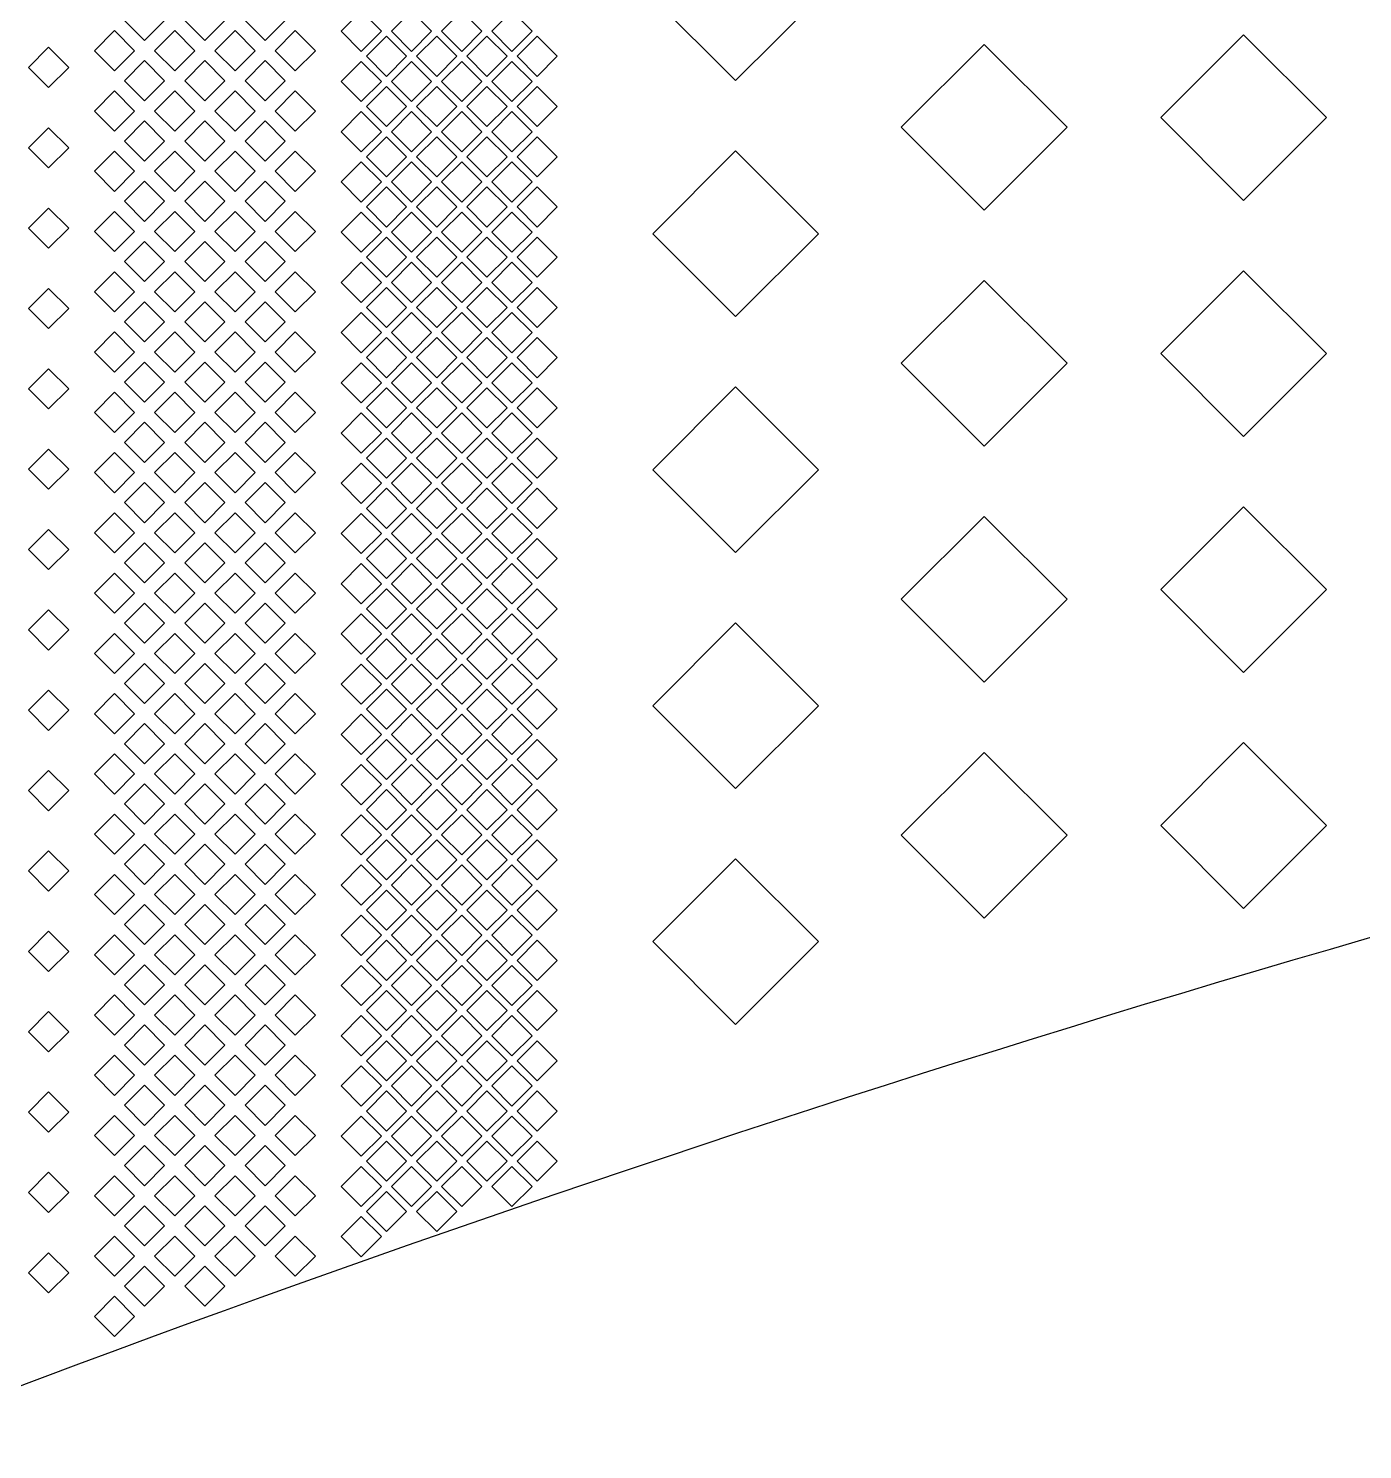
# Model space of a CAD drawing. Extents: x -351702 to -45035, y -35391 to 217623.
# Drawn here: x -253628 to -251751, y 401 to 2402 of the extents above; entities that cross this region are included whole.
import ezdxf

# ---------------------------------------------------------------- set-up
doc = ezdxf.new("R2010")
doc.units = 13
doc.layers.add('Control', color=80, linetype='Continuous')

msp = doc.modelspace()

# ---------------------------------------------------------------- linework, layer by layer
at = {"layer": 'Control'}
msp.add_lwpolyline([(-253711.412, 3770.085, 0.07253136), (-246926.586, 2188.529), (-246926.586, 2033.437, 0.06766406), (-253711.186, 463.743)], format="xyb", dxfattribs=at)
for points in [[(-252633.045, 2561.88), (-252749.688, 2445.237), (-252633.045, 2328.593), (-252516.401, 2445.237)], [(-253464.81, 2385.006), (-253436.526, 2413.29), (-253464.81, 2441.574), (-253493.094, 2413.29)], [(-253379.957, 2385.006), (-253351.673, 2413.29), (-253379.957, 2441.574), (-253408.241, 2413.29)], [(-253295.104, 2385.006), (-253266.819, 2413.29), (-253295.104, 2441.574), (-253323.388, 2413.29)], [(-253159.808, 2369.789), (-253131.524, 2398.073), (-253159.808, 2426.357), (-253188.093, 2398.073)], [(-253089.098, 2369.789), (-253060.814, 2398.073), (-253089.098, 2426.357), (-253117.383, 2398.073)], [(-253018.388, 2369.789), (-252990.104, 2398.073), (-253018.388, 2426.357), (-253046.673, 2398.073)], [(-252947.678, 2369.789), (-252919.394, 2398.073), (-252947.678, 2426.357), (-252975.963, 2398.073)], [(-253507.164, 2342.407), (-253478.88, 2370.691), (-253507.164, 2398.975), (-253535.449, 2370.691)], [(-253422.311, 2342.407), (-253394.027, 2370.691), (-253422.311, 2398.975), (-253450.595, 2370.691)], [(-253337.458, 2342.407), (-253309.173, 2370.691), (-253337.458, 2398.975), (-253365.742, 2370.691)], [(-253252.604, 2342.407), (-253224.32, 2370.691), (-253252.604, 2398.975), (-253280.889, 2370.691)], [(-253124.37, 2334.542), (-253096.086, 2362.826), (-253124.37, 2391.11), (-253152.654, 2362.826)], [(-253053.66, 2334.542), (-253025.376, 2362.826), (-253053.66, 2391.11), (-253081.944, 2362.826)], [(-252982.95, 2334.542), (-252954.666, 2362.826), (-252982.95, 2391.11), (-253011.234, 2362.826)], [(-252912.24, 2334.542), (-252883.956, 2362.826), (-252912.24, 2391.11), (-252940.524, 2362.826)], [(-251917.997, 2393.193), (-252034.64, 2276.55), (-251917.997, 2159.907), (-251801.353, 2276.55)], [(-253599.817, 2318.938), (-253571.533, 2347.222), (-253599.817, 2375.506), (-253628.101, 2347.222)], [(-252283.114, 2379.559), (-252399.758, 2262.916), (-252283.114, 2146.272), (-252166.471, 2262.916)], [(-253464.81, 2300.152), (-253436.526, 2328.437), (-253464.81, 2356.721), (-253493.094, 2328.437)], [(-253379.957, 2300.152), (-253351.673, 2328.437), (-253379.957, 2356.721), (-253408.241, 2328.437)], [(-253295.104, 2300.152), (-253266.819, 2328.437), (-253295.104, 2356.721), (-253323.388, 2328.437)], [(-253159.808, 2299.079), (-253131.524, 2327.363), (-253159.808, 2355.647), (-253188.093, 2327.363)], [(-253089.098, 2299.079), (-253060.814, 2327.363), (-253089.098, 2355.647), (-253117.383, 2327.363)], [(-253018.388, 2299.079), (-252990.104, 2327.363), (-253018.388, 2355.647), (-253046.673, 2327.363)], [(-252947.678, 2299.079), (-252919.394, 2327.363), (-252947.678, 2355.647), (-252975.963, 2327.363)], [(-253507.164, 2257.554), (-253478.88, 2285.838), (-253507.164, 2314.122), (-253535.449, 2285.838)], [(-253422.311, 2257.554), (-253394.027, 2285.838), (-253422.311, 2314.122), (-253450.595, 2285.838)], [(-253337.458, 2257.554), (-253309.173, 2285.838), (-253337.458, 2314.122), (-253365.742, 2285.838)], [(-253252.604, 2257.554), (-253224.32, 2285.838), (-253252.604, 2314.122), (-253280.889, 2285.838)], [(-253124.37, 2263.832), (-253096.086, 2292.116), (-253124.37, 2320.4), (-253152.654, 2292.116)], [(-253053.66, 2263.832), (-253025.376, 2292.116), (-253053.66, 2320.4), (-253081.944, 2292.116)], [(-252982.95, 2263.832), (-252954.666, 2292.116), (-252982.95, 2320.4), (-253011.234, 2292.116)], [(-252912.24, 2263.832), (-252883.956, 2292.116), (-252912.24, 2320.4), (-252940.524, 2292.116)], [(-253159.808, 2228.369), (-253131.524, 2256.653), (-253159.808, 2284.937), (-253188.093, 2256.653)], [(-253089.098, 2228.369), (-253060.814, 2256.653), (-253089.098, 2284.937), (-253117.383, 2256.653)], [(-253018.388, 2228.369), (-252990.104, 2256.653), (-253018.388, 2284.937), (-253046.673, 2256.653)], [(-252947.678, 2228.369), (-252919.394, 2256.653), (-252947.678, 2284.937), (-252975.963, 2256.653)], [(-253599.817, 2205.8), (-253571.533, 2234.085), (-253599.817, 2262.369), (-253628.101, 2234.085)], [(-253464.81, 2215.299), (-253436.526, 2243.583), (-253464.81, 2271.868), (-253493.094, 2243.583)], [(-253379.957, 2215.299), (-253351.673, 2243.583), (-253379.957, 2271.868), (-253408.241, 2243.583)], [(-253295.104, 2215.299), (-253266.819, 2243.583), (-253295.104, 2271.868), (-253323.388, 2243.583)], [(-253124.37, 2193.122), (-253096.086, 2221.406), (-253124.37, 2249.69), (-253152.654, 2221.406)], [(-253053.66, 2193.122), (-253025.376, 2221.406), (-253053.66, 2249.69), (-253081.944, 2221.406)], [(-252982.95, 2193.122), (-252954.666, 2221.406), (-252982.95, 2249.69), (-253011.234, 2221.406)], [(-252912.24, 2193.122), (-252883.956, 2221.406), (-252912.24, 2249.69), (-252940.524, 2221.406)], [(-253507.164, 2172.7), (-253478.88, 2200.985), (-253507.164, 2229.269), (-253535.449, 2200.985)], [(-253422.311, 2172.7), (-253394.027, 2200.985), (-253422.311, 2229.269), (-253450.595, 2200.985)], [(-253337.458, 2172.7), (-253309.173, 2200.985), (-253337.458, 2229.269), (-253365.742, 2200.985)], [(-253252.604, 2172.7), (-253224.32, 2200.985), (-253252.604, 2229.269), (-253280.889, 2200.985)], [(-252633.045, 2229.661), (-252749.688, 2113.018), (-252633.045, 1996.374), (-252516.401, 2113.018)], [(-253159.808, 2157.659), (-253131.524, 2185.943), (-253159.808, 2214.227), (-253188.093, 2185.943)], [(-253089.098, 2157.659), (-253060.814, 2185.943), (-253089.098, 2214.227), (-253117.383, 2185.943)], [(-253018.388, 2157.659), (-252990.104, 2185.943), (-253018.388, 2214.227), (-253046.673, 2185.943)], [(-252947.678, 2157.659), (-252919.394, 2185.943), (-252947.678, 2214.227), (-252975.963, 2185.943)], [(-253464.81, 2130.446), (-253436.526, 2158.73), (-253464.81, 2187.014), (-253493.094, 2158.73)], [(-253379.957, 2130.446), (-253351.673, 2158.73), (-253379.957, 2187.014), (-253408.241, 2158.73)], [(-253295.104, 2130.446), (-253266.819, 2158.73), (-253295.104, 2187.014), (-253323.388, 2158.73)], [(-253124.37, 2122.412), (-253096.086, 2150.696), (-253124.37, 2178.98), (-253152.654, 2150.696)], [(-253053.66, 2122.412), (-253025.376, 2150.696), (-253053.66, 2178.98), (-253081.944, 2150.696)], [(-252982.95, 2122.412), (-252954.666, 2150.696), (-252982.95, 2178.98), (-253011.234, 2150.696)], [(-252912.24, 2122.412), (-252883.956, 2150.696), (-252912.24, 2178.98), (-252940.524, 2150.696)], [(-253599.817, 2092.663), (-253571.533, 2120.948), (-253599.817, 2149.232), (-253628.101, 2120.948)], [(-253507.164, 2087.847), (-253478.88, 2116.131), (-253507.164, 2144.415), (-253535.449, 2116.131)], [(-253422.311, 2087.847), (-253394.027, 2116.131), (-253422.311, 2144.415), (-253450.595, 2116.131)], [(-253337.458, 2087.847), (-253309.173, 2116.131), (-253337.458, 2144.415), (-253365.742, 2116.131)], [(-253252.604, 2087.847), (-253224.32, 2116.131), (-253252.604, 2144.415), (-253280.889, 2116.131)], [(-253159.808, 2086.949), (-253131.524, 2115.233), (-253159.808, 2143.517), (-253188.093, 2115.233)], [(-253089.098, 2086.949), (-253060.814, 2115.233), (-253089.098, 2143.517), (-253117.383, 2115.233)], [(-253018.388, 2086.949), (-252990.104, 2115.233), (-253018.388, 2143.517), (-253046.673, 2115.233)], [(-252947.678, 2086.949), (-252919.394, 2115.233), (-252947.678, 2143.517), (-252975.963, 2115.233)], [(-253464.81, 2045.592), (-253436.526, 2073.877), (-253464.81, 2102.161), (-253493.094, 2073.877)], [(-253379.957, 2045.592), (-253351.673, 2073.877), (-253379.957, 2102.161), (-253408.241, 2073.877)], [(-253295.104, 2045.592), (-253266.819, 2073.877), (-253295.104, 2102.161), (-253323.388, 2073.877)], [(-253124.37, 2051.702), (-253096.086, 2079.986), (-253124.37, 2108.27), (-253152.654, 2079.986)], [(-253053.66, 2051.702), (-253025.376, 2079.986), (-253053.66, 2108.27), (-253081.944, 2079.986)], [(-252982.95, 2051.702), (-252954.666, 2079.986), (-252982.95, 2108.27), (-253011.234, 2079.986)], [(-252912.24, 2051.702), (-252883.956, 2079.986), (-252912.24, 2108.27), (-252940.524, 2079.986)], [(-253159.808, 2016.239), (-253131.524, 2044.523), (-253159.808, 2072.807), (-253188.093, 2044.523)], [(-253089.098, 2016.239), (-253060.814, 2044.523), (-253089.098, 2072.807), (-253117.383, 2044.523)], [(-253018.388, 2016.239), (-252990.104, 2044.523), (-253018.388, 2072.807), (-253046.673, 2044.523)], [(-252947.678, 2016.239), (-252919.394, 2044.523), (-252947.678, 2072.807), (-252975.963, 2044.523)], [(-251917.997, 2060.975), (-252034.64, 1944.331), (-251917.997, 1827.688), (-251801.353, 1944.331)], [(-253507.164, 2002.994), (-253478.88, 2031.278), (-253507.164, 2059.562), (-253535.449, 2031.278)], [(-253422.311, 2002.994), (-253394.027, 2031.278), (-253422.311, 2059.562), (-253450.595, 2031.278)], [(-253337.458, 2002.994), (-253309.173, 2031.278), (-253337.458, 2059.562), (-253365.742, 2031.278)], [(-253252.604, 2002.994), (-253224.32, 2031.278), (-253252.604, 2059.562), (-253280.889, 2031.278)], [(-252283.114, 2047.34), (-252399.758, 1930.697), (-252283.114, 1814.053), (-252166.471, 1930.697)], [(-253599.817, 1979.526), (-253571.533, 2007.811), (-253599.817, 2036.095), (-253628.101, 2007.811)], [(-253124.37, 1980.992), (-253096.086, 2009.276), (-253124.37, 2037.56), (-253152.654, 2009.276)], [(-253053.66, 1980.992), (-253025.376, 2009.276), (-253053.66, 2037.56), (-253081.944, 2009.276)], [(-252982.95, 1980.992), (-252954.666, 2009.276), (-252982.95, 2037.56), (-253011.234, 2009.276)], [(-252912.24, 1980.992), (-252883.956, 2009.276), (-252912.24, 2037.56), (-252940.524, 2009.276)], [(-253464.81, 1960.739), (-253436.526, 1989.023), (-253464.81, 2017.308), (-253493.094, 1989.023)], [(-253379.957, 1960.739), (-253351.673, 1989.023), (-253379.957, 2017.308), (-253408.241, 1989.023)], [(-253295.104, 1960.739), (-253266.819, 1989.023), (-253295.104, 2017.308), (-253323.388, 1989.023)], [(-253159.808, 1945.529), (-253131.524, 1973.813), (-253159.808, 2002.097), (-253188.093, 1973.813)], [(-253089.098, 1945.529), (-253060.814, 1973.813), (-253089.098, 2002.097), (-253117.383, 1973.813)], [(-253018.388, 1945.529), (-252990.104, 1973.813), (-253018.388, 2002.097), (-253046.673, 1973.813)], [(-252947.678, 1945.529), (-252919.394, 1973.813), (-252947.678, 2002.097), (-252975.963, 1973.813)], [(-253507.164, 1918.14), (-253478.88, 1946.425), (-253507.164, 1974.709), (-253535.449, 1946.425)], [(-253422.311, 1918.14), (-253394.027, 1946.425), (-253422.311, 1974.709), (-253450.595, 1946.425)], [(-253337.458, 1918.14), (-253309.173, 1946.425), (-253337.458, 1974.709), (-253365.742, 1946.425)], [(-253252.604, 1918.14), (-253224.32, 1946.425), (-253252.604, 1974.709), (-253280.889, 1946.425)], [(-253124.37, 1910.282), (-253096.086, 1938.566), (-253124.37, 1966.85), (-253152.654, 1938.566)], [(-253053.66, 1910.282), (-253025.376, 1938.566), (-253053.66, 1966.85), (-253081.944, 1938.566)], [(-252982.95, 1910.282), (-252954.666, 1938.566), (-252982.95, 1966.85), (-253011.234, 1938.566)], [(-252912.24, 1910.282), (-252883.956, 1938.566), (-252912.24, 1966.85), (-252940.524, 1938.566)], [(-253599.817, 1866.389), (-253571.533, 1894.674), (-253599.817, 1922.958), (-253628.101, 1894.674)], [(-253464.81, 1875.886), (-253436.526, 1904.17), (-253464.81, 1932.454), (-253493.094, 1904.17)], [(-253379.957, 1875.886), (-253351.673, 1904.17), (-253379.957, 1932.454), (-253408.241, 1904.17)], [(-253295.104, 1875.886), (-253266.819, 1904.17), (-253295.104, 1932.454), (-253323.388, 1904.17)], [(-253159.808, 1874.819), (-253131.524, 1903.103), (-253159.808, 1931.387), (-253188.093, 1903.103)], [(-253089.098, 1874.819), (-253060.814, 1903.103), (-253089.098, 1931.387), (-253117.383, 1903.103)], [(-253018.388, 1874.819), (-252990.104, 1903.103), (-253018.388, 1931.387), (-253046.673, 1903.103)], [(-252947.678, 1874.819), (-252919.394, 1903.103), (-252947.678, 1931.387), (-252975.963, 1903.103)], [(-253507.164, 1833.287), (-253478.88, 1861.571), (-253507.164, 1889.855), (-253535.449, 1861.571)], [(-253422.311, 1833.287), (-253394.027, 1861.571), (-253422.311, 1889.855), (-253450.595, 1861.571)], [(-253337.458, 1833.287), (-253309.173, 1861.571), (-253337.458, 1889.855), (-253365.742, 1861.571)], [(-253252.604, 1833.287), (-253224.32, 1861.571), (-253252.604, 1889.855), (-253280.889, 1861.571)], [(-253124.37, 1839.572), (-253096.086, 1867.856), (-253124.37, 1896.14), (-253152.654, 1867.856)], [(-253053.66, 1839.572), (-253025.376, 1867.856), (-253053.66, 1896.14), (-253081.944, 1867.856)], [(-252982.95, 1839.572), (-252954.666, 1867.856), (-252982.95, 1896.14), (-253011.234, 1867.856)], [(-252912.24, 1839.572), (-252883.956, 1867.856), (-252912.24, 1896.14), (-252940.524, 1867.856)], [(-252633.045, 1897.442), (-252749.688, 1780.799), (-252633.045, 1664.155), (-252516.401, 1780.799)], [(-253464.81, 1791.032), (-253436.526, 1819.317), (-253464.81, 1847.601), (-253493.094, 1819.317)], [(-253379.957, 1791.032), (-253351.673, 1819.317), (-253379.957, 1847.601), (-253408.241, 1819.317)], [(-253295.104, 1791.032), (-253266.819, 1819.317), (-253295.104, 1847.601), (-253323.388, 1819.317)], [(-253159.808, 1804.109), (-253131.524, 1832.393), (-253159.808, 1860.677), (-253188.093, 1832.393)], [(-253089.098, 1804.109), (-253060.814, 1832.393), (-253089.098, 1860.677), (-253117.383, 1832.393)], [(-253018.388, 1804.109), (-252990.104, 1832.393), (-253018.388, 1860.677), (-253046.673, 1832.393)], [(-252947.678, 1804.109), (-252919.394, 1832.393), (-252947.678, 1860.677), (-252975.963, 1832.393)], [(-253124.37, 1768.862), (-253096.086, 1797.146), (-253124.37, 1825.43), (-253152.654, 1797.146)], [(-253053.66, 1768.862), (-253025.376, 1797.146), (-253053.66, 1825.43), (-253081.944, 1797.146)], [(-252982.95, 1768.862), (-252954.666, 1797.146), (-252982.95, 1825.43), (-253011.234, 1797.146)], [(-252912.24, 1768.862), (-252883.956, 1797.146), (-252912.24, 1825.43), (-252940.524, 1797.146)], [(-253599.817, 1753.252), (-253571.533, 1781.536), (-253599.817, 1809.821), (-253628.101, 1781.536)], [(-253507.164, 1748.434), (-253478.88, 1776.718), (-253507.164, 1805.002), (-253535.449, 1776.718)], [(-253422.311, 1748.434), (-253394.027, 1776.718), (-253422.311, 1805.002), (-253450.595, 1776.718)], [(-253337.458, 1748.434), (-253309.173, 1776.718), (-253337.458, 1805.002), (-253365.742, 1776.718)], [(-253252.604, 1748.434), (-253224.32, 1776.718), (-253252.604, 1805.002), (-253280.889, 1776.718)], [(-253159.808, 1733.399), (-253131.524, 1761.683), (-253159.808, 1789.967), (-253188.093, 1761.683)], [(-253089.098, 1733.399), (-253060.814, 1761.683), (-253089.098, 1789.967), (-253117.383, 1761.683)], [(-253018.388, 1733.399), (-252990.104, 1761.683), (-253018.388, 1789.967), (-253046.673, 1761.683)], [(-252947.678, 1733.399), (-252919.394, 1761.683), (-252947.678, 1789.967), (-252975.963, 1761.683)], [(-253464.81, 1706.179), (-253436.526, 1734.463), (-253464.81, 1762.748), (-253493.094, 1734.463)], [(-253379.957, 1706.179), (-253351.673, 1734.463), (-253379.957, 1762.748), (-253408.241, 1734.463)], [(-253295.104, 1706.179), (-253266.819, 1734.463), (-253295.104, 1762.748), (-253323.388, 1734.463)], [(-253124.37, 1698.152), (-253096.086, 1726.436), (-253124.37, 1754.72), (-253152.654, 1726.436)], [(-253053.66, 1698.152), (-253025.376, 1726.436), (-253053.66, 1754.72), (-253081.944, 1726.436)], [(-252982.95, 1698.152), (-252954.666, 1726.436), (-252982.95, 1754.72), (-253011.234, 1726.436)], [(-252912.24, 1698.152), (-252883.956, 1726.436), (-252912.24, 1754.72), (-252940.524, 1726.436)], [(-251917.997, 1728.756), (-252034.64, 1612.112), (-251917.997, 1495.469), (-251801.353, 1612.112)], [(-253507.164, 1663.58), (-253478.88, 1691.865), (-253507.164, 1720.149), (-253535.449, 1691.865)], [(-253422.311, 1663.58), (-253394.027, 1691.865), (-253422.311, 1720.149), (-253450.595, 1691.865)], [(-253337.458, 1663.58), (-253309.173, 1691.865), (-253337.458, 1720.149), (-253365.742, 1691.865)], [(-253252.604, 1663.58), (-253224.32, 1691.865), (-253252.604, 1720.149), (-253280.889, 1691.865)], [(-253159.808, 1662.689), (-253131.524, 1690.973), (-253159.808, 1719.257), (-253188.093, 1690.973)], [(-253089.098, 1662.689), (-253060.814, 1690.973), (-253089.098, 1719.257), (-253117.383, 1690.973)], [(-253018.388, 1662.689), (-252990.104, 1690.973), (-253018.388, 1719.257), (-253046.673, 1690.973)], [(-252947.678, 1662.689), (-252919.394, 1690.973), (-252947.678, 1719.257), (-252975.963, 1690.973)], [(-252283.114, 1715.121), (-252399.758, 1598.478), (-252283.114, 1481.834), (-252166.471, 1598.478)], [(-253599.817, 1640.115), (-253571.533, 1668.399), (-253599.817, 1696.684), (-253628.101, 1668.399)], [(-253124.37, 1627.442), (-253096.086, 1655.726), (-253124.37, 1684.01), (-253152.654, 1655.726)], [(-253053.66, 1627.442), (-253025.376, 1655.726), (-253053.66, 1684.01), (-253081.944, 1655.726)], [(-252982.95, 1627.442), (-252954.666, 1655.726), (-252982.95, 1684.01), (-253011.234, 1655.726)], [(-252912.24, 1627.442), (-252883.956, 1655.726), (-252912.24, 1684.01), (-252940.524, 1655.726)], [(-253464.81, 1621.326), (-253436.526, 1649.61), (-253464.81, 1677.894), (-253493.094, 1649.61)], [(-253379.957, 1621.326), (-253351.673, 1649.61), (-253379.957, 1677.894), (-253408.241, 1649.61)], [(-253295.104, 1621.326), (-253266.819, 1649.61), (-253295.104, 1677.894), (-253323.388, 1649.61)], [(-253159.808, 1591.979), (-253131.524, 1620.263), (-253159.808, 1648.547), (-253188.093, 1620.263)], [(-253089.098, 1591.979), (-253060.814, 1620.263), (-253089.098, 1648.547), (-253117.383, 1620.263)], [(-253018.388, 1591.979), (-252990.104, 1620.263), (-253018.388, 1648.547), (-253046.673, 1620.263)], [(-252947.678, 1591.979), (-252919.394, 1620.263), (-252947.678, 1648.547), (-252975.963, 1620.263)], [(-253507.164, 1578.727), (-253478.88, 1607.011), (-253507.164, 1635.295), (-253535.449, 1607.011)], [(-253422.311, 1578.727), (-253394.027, 1607.011), (-253422.311, 1635.295), (-253450.595, 1607.011)], [(-253337.458, 1578.727), (-253309.173, 1607.011), (-253337.458, 1635.295), (-253365.742, 1607.011)], [(-253252.604, 1578.727), (-253224.32, 1607.011), (-253252.604, 1635.295), (-253280.889, 1607.011)], [(-253124.37, 1556.732), (-253096.086, 1585.016), (-253124.37, 1613.3), (-253152.654, 1585.016)], [(-253053.66, 1556.732), (-253025.376, 1585.016), (-253053.66, 1613.3), (-253081.944, 1585.016)], [(-252982.95, 1556.732), (-252954.666, 1585.016), (-252982.95, 1613.3), (-253011.234, 1585.016)], [(-252912.24, 1556.732), (-252883.956, 1585.016), (-252912.24, 1613.3), (-252940.524, 1585.016)], [(-253599.817, 1526.978), (-253571.533, 1555.262), (-253599.817, 1583.547), (-253628.101, 1555.262)], [(-253464.81, 1536.472), (-253436.526, 1564.757), (-253464.81, 1593.041), (-253493.094, 1564.757)], [(-253379.957, 1536.472), (-253351.673, 1564.757), (-253379.957, 1593.041), (-253408.241, 1564.757)], [(-253295.104, 1536.472), (-253266.819, 1564.757), (-253295.104, 1593.041), (-253323.388, 1564.757)], [(-253159.808, 1521.269), (-253131.524, 1549.553), (-253159.808, 1577.837), (-253188.093, 1549.553)], [(-253089.098, 1521.269), (-253060.814, 1549.553), (-253089.098, 1577.837), (-253117.383, 1549.553)], [(-253018.388, 1521.269), (-252990.104, 1549.553), (-253018.388, 1577.837), (-253046.673, 1549.553)], [(-252947.678, 1521.269), (-252919.394, 1549.553), (-252947.678, 1577.837), (-252975.963, 1549.553)], [(-252633.045, 1565.223), (-252749.688, 1448.58), (-252633.045, 1331.936), (-252516.401, 1448.58)], [(-253507.164, 1493.874), (-253478.88, 1522.158), (-253507.164, 1550.442), (-253535.449, 1522.158)], [(-253422.311, 1493.874), (-253394.027, 1522.158), (-253422.311, 1550.442), (-253450.595, 1522.158)], [(-253337.458, 1493.874), (-253309.173, 1522.158), (-253337.458, 1550.442), (-253365.742, 1522.158)], [(-253252.604, 1493.874), (-253224.32, 1522.158), (-253252.604, 1550.442), (-253280.889, 1522.158)], [(-253124.37, 1486.022), (-253096.086, 1514.306), (-253124.37, 1542.59), (-253152.654, 1514.306)], [(-253053.66, 1486.022), (-253025.376, 1514.306), (-253053.66, 1542.59), (-253081.944, 1514.306)], [(-252982.95, 1486.022), (-252954.666, 1514.306), (-252982.95, 1542.59), (-253011.234, 1514.306)], [(-252912.24, 1486.022), (-252883.956, 1514.306), (-252912.24, 1542.59), (-252940.524, 1514.306)], [(-253464.81, 1451.619), (-253436.526, 1479.903), (-253464.81, 1508.188), (-253493.094, 1479.903)], [(-253379.957, 1451.619), (-253351.673, 1479.903), (-253379.957, 1508.188), (-253408.241, 1479.903)], [(-253295.104, 1451.619), (-253266.819, 1479.903), (-253295.104, 1508.188), (-253323.388, 1479.903)], [(-253159.808, 1450.559), (-253131.524, 1478.843), (-253159.808, 1507.127), (-253188.093, 1478.843)], [(-253089.098, 1450.559), (-253060.814, 1478.843), (-253089.098, 1507.127), (-253117.383, 1478.843)], [(-253018.388, 1450.559), (-252990.104, 1478.843), (-253018.388, 1507.127), (-253046.673, 1478.843)], [(-252947.678, 1450.559), (-252919.394, 1478.843), (-252947.678, 1507.127), (-252975.963, 1478.843)], [(-253599.817, 1413.841), (-253571.533, 1442.125), (-253599.817, 1470.409), (-253628.101, 1442.125)], [(-253507.164, 1409.02), (-253478.88, 1437.305), (-253507.164, 1465.589), (-253535.449, 1437.305)], [(-253422.311, 1409.02), (-253394.027, 1437.305), (-253422.311, 1465.589), (-253450.595, 1437.305)], [(-253337.458, 1409.02), (-253309.173, 1437.305), (-253337.458, 1465.589), (-253365.742, 1437.305)], [(-253252.604, 1409.02), (-253224.32, 1437.305), (-253252.604, 1465.589), (-253280.889, 1437.305)], [(-253124.37, 1415.312), (-253096.086, 1443.596), (-253124.37, 1471.88), (-253152.654, 1443.596)], [(-253053.66, 1415.312), (-253025.376, 1443.596), (-253053.66, 1471.88), (-253081.944, 1443.596)], [(-252982.95, 1415.312), (-252954.666, 1443.596), (-252982.95, 1471.88), (-253011.234, 1443.596)], [(-252912.24, 1415.312), (-252883.956, 1443.596), (-252912.24, 1471.88), (-252940.524, 1443.596)], [(-253464.81, 1366.766), (-253436.526, 1395.05), (-253464.81, 1423.334), (-253493.094, 1395.05)], [(-253379.957, 1366.766), (-253351.673, 1395.05), (-253379.957, 1423.334), (-253408.241, 1395.05)], [(-253295.104, 1366.766), (-253266.819, 1395.05), (-253295.104, 1423.334), (-253323.388, 1395.05)], [(-253159.808, 1379.849), (-253131.524, 1408.133), (-253159.808, 1436.417), (-253188.093, 1408.133)], [(-253089.098, 1379.849), (-253060.814, 1408.133), (-253089.098, 1436.417), (-253117.383, 1408.133)], [(-253018.388, 1379.849), (-252990.104, 1408.133), (-253018.388, 1436.417), (-253046.673, 1408.133)], [(-252947.678, 1379.849), (-252919.394, 1408.133), (-252947.678, 1436.417), (-252975.963, 1408.133)], [(-253124.37, 1344.602), (-253096.086, 1372.886), (-253124.37, 1401.17), (-253152.654, 1372.886)], [(-253053.66, 1344.602), (-253025.376, 1372.886), (-253053.66, 1401.17), (-253081.944, 1372.886)], [(-252982.95, 1344.602), (-252954.666, 1372.886), (-252982.95, 1401.17), (-253011.234, 1372.886)], [(-252912.24, 1344.602), (-252883.956, 1372.886), (-252912.24, 1401.17), (-252940.524, 1372.886)], [(-253507.164, 1324.167), (-253478.88, 1352.451), (-253507.164, 1380.735), (-253535.449, 1352.451)], [(-253422.311, 1324.167), (-253394.027, 1352.451), (-253422.311, 1380.735), (-253450.595, 1352.451)], [(-253337.458, 1324.167), (-253309.173, 1352.451), (-253337.458, 1380.735), (-253365.742, 1352.451)], [(-253252.604, 1324.167), (-253224.32, 1352.451), (-253252.604, 1380.735), (-253280.889, 1352.451)], [(-252283.114, 1382.902), (-252399.758, 1266.259), (-252283.114, 1149.615), (-252166.471, 1266.259)], [(-251917.997, 1396.537), (-252034.64, 1279.893), (-251917.997, 1163.25), (-251801.353, 1279.893)], [(-253159.808, 1309.139), (-253131.524, 1337.423), (-253159.808, 1365.707), (-253188.093, 1337.423)], [(-253089.098, 1309.139), (-253060.814, 1337.423), (-253089.098, 1365.707), (-253117.383, 1337.423)], [(-253018.388, 1309.139), (-252990.104, 1337.423), (-253018.388, 1365.707), (-253046.673, 1337.423)], [(-252947.678, 1309.139), (-252919.394, 1337.423), (-252947.678, 1365.707), (-252975.963, 1337.423)], [(-253599.817, 1300.704), (-253571.533, 1328.988), (-253599.817, 1357.272), (-253628.101, 1328.988)], [(-253464.81, 1281.912), (-253436.526, 1310.197), (-253464.81, 1338.481), (-253493.094, 1310.197)], [(-253379.957, 1281.912), (-253351.673, 1310.197), (-253379.957, 1338.481), (-253408.241, 1310.197)], [(-253295.104, 1281.912), (-253266.819, 1310.197), (-253295.104, 1338.481), (-253323.388, 1310.197)], [(-253124.37, 1273.892), (-253096.086, 1302.176), (-253124.37, 1330.46), (-253152.654, 1302.176)], [(-253053.66, 1273.892), (-253025.376, 1302.176), (-253053.66, 1330.46), (-253081.944, 1302.176)], [(-252982.95, 1273.892), (-252954.666, 1302.176), (-252982.95, 1330.46), (-253011.234, 1302.176)], [(-252912.24, 1273.892), (-252883.956, 1302.176), (-252912.24, 1330.46), (-252940.524, 1302.176)], [(-253507.164, 1239.314), (-253478.88, 1267.598), (-253507.164, 1295.882), (-253535.449, 1267.598)], [(-253422.311, 1239.314), (-253394.027, 1267.598), (-253422.311, 1295.882), (-253450.595, 1267.598)], [(-253337.458, 1239.314), (-253309.173, 1267.598), (-253337.458, 1295.882), (-253365.742, 1267.598)], [(-253252.604, 1239.314), (-253224.32, 1267.598), (-253252.604, 1295.882), (-253280.889, 1267.598)], [(-253159.808, 1238.429), (-253131.524, 1266.713), (-253159.808, 1294.997), (-253188.093, 1266.713)], [(-253089.098, 1238.429), (-253060.814, 1266.713), (-253089.098, 1294.997), (-253117.383, 1266.713)], [(-253018.388, 1238.429), (-252990.104, 1266.713), (-253018.388, 1294.997), (-253046.673, 1266.713)], [(-252947.678, 1238.429), (-252919.394, 1266.713), (-252947.678, 1294.997), (-252975.963, 1266.713)], [(-253599.817, 1187.567), (-253571.533, 1215.851), (-253599.817, 1244.135), (-253628.101, 1215.851)], [(-253464.81, 1197.059), (-253436.526, 1225.343), (-253464.81, 1253.628), (-253493.094, 1225.343)], [(-253379.957, 1197.059), (-253351.673, 1225.343), (-253379.957, 1253.628), (-253408.241, 1225.343)], [(-253295.104, 1197.059), (-253266.819, 1225.343), (-253295.104, 1253.628), (-253323.388, 1225.343)], [(-253124.37, 1203.182), (-253096.086, 1231.466), (-253124.37, 1259.75), (-253152.654, 1231.466)], [(-253053.66, 1203.182), (-253025.376, 1231.466), (-253053.66, 1259.75), (-253081.944, 1231.466)], [(-252982.95, 1203.182), (-252954.666, 1231.466), (-252982.95, 1259.75), (-253011.234, 1231.466)], [(-252912.24, 1203.182), (-252883.956, 1231.466), (-252912.24, 1259.75), (-252940.524, 1231.466)], [(-253159.808, 1167.719), (-253131.524, 1196.003), (-253159.808, 1224.287), (-253188.093, 1196.003)], [(-253089.098, 1167.719), (-253060.814, 1196.003), (-253089.098, 1224.287), (-253117.383, 1196.003)], [(-253018.388, 1167.719), (-252990.104, 1196.003), (-253018.388, 1224.287), (-253046.673, 1196.003)], [(-252947.678, 1167.719), (-252919.394, 1196.003), (-252947.678, 1224.287), (-252975.963, 1196.003)], [(-252633.045, 1233.004), (-252749.688, 1116.361), (-252633.045, 999.718), (-252516.401, 1116.361)], [(-253507.164, 1154.46), (-253478.88, 1182.745), (-253507.164, 1211.029), (-253535.449, 1182.745)], [(-253422.311, 1154.46), (-253394.027, 1182.745), (-253422.311, 1211.029), (-253450.595, 1182.745)], [(-253337.458, 1154.46), (-253309.173, 1182.745), (-253337.458, 1211.029), (-253365.742, 1182.745)], [(-253252.604, 1154.46), (-253224.32, 1182.745), (-253252.604, 1211.029), (-253280.889, 1182.745)], [(-253124.37, 1132.472), (-253096.086, 1160.756), (-253124.37, 1189.04), (-253152.654, 1160.756)], [(-253053.66, 1132.472), (-253025.376, 1160.756), (-253053.66, 1189.04), (-253081.944, 1160.756)], [(-252982.95, 1132.472), (-252954.666, 1160.756), (-252982.95, 1189.04), (-253011.234, 1160.756)], [(-252912.24, 1132.472), (-252883.956, 1160.756), (-252912.24, 1189.04), (-252940.524, 1160.756)], [(-253464.81, 1112.206), (-253436.526, 1140.49), (-253464.81, 1168.774), (-253493.094, 1140.49)], [(-253379.957, 1112.206), (-253351.673, 1140.49), (-253379.957, 1168.774), (-253408.241, 1140.49)], [(-253295.104, 1112.206), (-253266.819, 1140.49), (-253295.104, 1168.774), (-253323.388, 1140.49)], [(-253159.808, 1097.009), (-253131.524, 1125.293), (-253159.808, 1153.577), (-253188.093, 1125.293)], [(-253089.098, 1097.009), (-253060.814, 1125.293), (-253089.098, 1153.577), (-253117.383, 1125.293)], [(-253018.388, 1097.009), (-252990.104, 1125.293), (-253018.388, 1153.577), (-253046.673, 1125.293)], [(-252947.678, 1097.009), (-252919.394, 1125.293), (-252947.678, 1153.577), (-252975.963, 1125.293)], [(-253599.817, 1074.43), (-253571.533, 1102.714), (-253599.817, 1130.998), (-253628.101, 1102.714)], [(-253507.164, 1069.607), (-253478.88, 1097.891), (-253507.164, 1126.175), (-253535.449, 1097.891)], [(-253422.311, 1069.607), (-253394.027, 1097.891), (-253422.311, 1126.175), (-253450.595, 1097.891)], [(-253337.458, 1069.607), (-253309.173, 1097.891), (-253337.458, 1126.175), (-253365.742, 1097.891)], [(-253252.604, 1069.607), (-253224.32, 1097.891), (-253252.604, 1126.175), (-253280.889, 1097.891)], [(-253124.37, 1061.762), (-253096.086, 1090.046), (-253124.37, 1118.33), (-253152.654, 1090.046)], [(-253053.66, 1061.762), (-253025.376, 1090.046), (-253053.66, 1118.33), (-253081.944, 1090.046)], [(-252982.95, 1061.762), (-252954.666, 1090.046), (-252982.95, 1118.33), (-253011.234, 1090.046)], [(-252912.24, 1061.762), (-252883.956, 1090.046), (-252912.24, 1118.33), (-252940.524, 1090.046)], [(-253464.81, 1027.352), (-253436.526, 1055.637), (-253464.81, 1083.921), (-253493.094, 1055.637)], [(-253379.957, 1027.352), (-253351.673, 1055.637), (-253379.957, 1083.921), (-253408.241, 1055.637)], [(-253295.104, 1027.352), (-253266.819, 1055.637), (-253295.104, 1083.921), (-253323.388, 1055.637)], [(-253159.808, 1026.299), (-253131.524, 1054.583), (-253159.808, 1082.867), (-253188.093, 1054.583)], [(-253089.098, 1026.299), (-253060.814, 1054.583), (-253089.098, 1082.867), (-253117.383, 1054.583)], [(-253018.388, 1026.299), (-252990.104, 1054.583), (-253018.388, 1082.867), (-253046.673, 1054.583)], [(-252947.678, 1026.299), (-252919.394, 1054.583), (-252947.678, 1082.867), (-252975.963, 1054.583)], [(-253507.164, 984.754), (-253478.88, 1013.038), (-253507.164, 1041.322), (-253535.449, 1013.038)], [(-253422.311, 984.754), (-253394.027, 1013.038), (-253422.311, 1041.322), (-253450.595, 1013.038)], [(-253337.458, 984.754), (-253309.173, 1013.038), (-253337.458, 1041.322), (-253365.742, 1013.038)], [(-253252.604, 984.754), (-253224.32, 1013.038), (-253252.604, 1041.322), (-253280.889, 1013.038)], [(-253124.37, 991.052), (-253096.086, 1019.336), (-253124.37, 1047.62), (-253152.654, 1019.336)], [(-253053.66, 991.052), (-253025.376, 1019.336), (-253053.66, 1047.62), (-253081.944, 1019.336)], [(-252982.95, 991.052), (-252954.666, 1019.336), (-252982.95, 1047.62), (-253011.234, 1019.336)], [(-252912.24, 991.052), (-252883.956, 1019.336), (-252912.24, 1047.62), (-252940.524, 1019.336)], [(-253599.817, 961.293), (-253571.533, 989.577), (-253599.817, 1017.861), (-253628.101, 989.577)], [(-253159.808, 955.589), (-253131.524, 983.873), (-253159.808, 1012.157), (-253188.093, 983.873)], [(-253089.098, 955.589), (-253060.814, 983.873), (-253089.098, 1012.157), (-253117.383, 983.873)], [(-253018.388, 955.589), (-252990.104, 983.873), (-253018.388, 1012.157), (-253046.673, 983.873)], [(-252947.678, 955.589), (-252919.394, 983.873), (-252947.678, 1012.157), (-252975.963, 983.873)], [(-253464.81, 942.499), (-253436.526, 970.783), (-253464.81, 999.068), (-253493.094, 970.783)], [(-253379.957, 942.499), (-253351.673, 970.783), (-253379.957, 999.068), (-253408.241, 970.783)], [(-253295.104, 942.499), (-253266.819, 970.783), (-253295.104, 999.068), (-253323.388, 970.783)], [(-253124.37, 920.342), (-253096.086, 948.626), (-253124.37, 976.91), (-253152.654, 948.626)], [(-253053.66, 920.342), (-253025.376, 948.626), (-253053.66, 976.91), (-253081.944, 948.626)], [(-252982.95, 920.342), (-252954.666, 948.626), (-252982.95, 976.91), (-253011.234, 948.626)], [(-252912.24, 920.342), (-252883.956, 948.626), (-252912.24, 976.91), (-252940.524, 948.626)], [(-253507.164, 899.9), (-253478.88, 928.185), (-253507.164, 956.469), (-253535.449, 928.185)], [(-253422.311, 899.9), (-253394.027, 928.185), (-253422.311, 956.469), (-253450.595, 928.185)], [(-253337.458, 899.9), (-253309.173, 928.185), (-253337.458, 956.469), (-253365.742, 928.185)], [(-253252.604, 899.9), (-253224.32, 928.185), (-253252.604, 956.469), (-253280.889, 928.185)], [(-253159.808, 884.879), (-253131.524, 913.163), (-253159.808, 941.447), (-253188.093, 913.163)], [(-253089.098, 884.879), (-253060.814, 913.163), (-253089.098, 941.447), (-253117.383, 913.163)], [(-253018.388, 884.879), (-252990.104, 913.163), (-253018.388, 941.447), (-253046.673, 913.163)], [(-252947.678, 884.879), (-252919.394, 913.163), (-252947.678, 941.447), (-252975.963, 913.163)], [(-253599.817, 848.155), (-253571.533, 876.44), (-253599.817, 904.724), (-253628.101, 876.44)], [(-253464.81, 857.646), (-253436.526, 885.93), (-253464.81, 914.214), (-253493.094, 885.93)], [(-253379.957, 857.646), (-253351.673, 885.93), (-253379.957, 914.214), (-253408.241, 885.93)], [(-253295.104, 857.646), (-253266.819, 885.93), (-253295.104, 914.214), (-253323.388, 885.93)], [(-253124.37, 849.632), (-253096.086, 877.916), (-253124.37, 906.2), (-253152.654, 877.916)], [(-253053.66, 849.632), (-253025.376, 877.916), (-253053.66, 906.2), (-253081.944, 877.916)], [(-252982.95, 849.632), (-252954.666, 877.916), (-252982.95, 906.2), (-253011.234, 877.916)], [(-252912.24, 849.632), (-252883.956, 877.916), (-252912.24, 906.2), (-252940.524, 877.916)], [(-253507.164, 815.047), (-253478.88, 843.331), (-253507.164, 871.615), (-253535.449, 843.331)], [(-253422.311, 815.047), (-253394.027, 843.331), (-253422.311, 871.615), (-253450.595, 843.331)], [(-253337.458, 815.047), (-253309.173, 843.331), (-253337.458, 871.615), (-253365.742, 843.331)], [(-253252.604, 815.047), (-253224.32, 843.331), (-253252.604, 871.615), (-253280.889, 843.331)], [(-253159.808, 814.169), (-253131.524, 842.453), (-253159.808, 870.737), (-253188.093, 842.453)], [(-253089.098, 814.169), (-253060.814, 842.453), (-253089.098, 870.737), (-253117.383, 842.453)], [(-253018.388, 814.169), (-252990.104, 842.453), (-253018.388, 870.737), (-253046.673, 842.453)], [(-252947.678, 814.169), (-252919.394, 842.453), (-252947.678, 870.737), (-252975.963, 842.453)], [(-253464.81, 772.792), (-253436.526, 801.077), (-253464.81, 829.361), (-253493.094, 801.077)], [(-253379.957, 772.792), (-253351.673, 801.077), (-253379.957, 829.361), (-253408.241, 801.077)], [(-253295.104, 772.792), (-253266.819, 801.077), (-253295.104, 829.361), (-253323.388, 801.077)], [(-253124.37, 778.922), (-253096.086, 807.206), (-253124.37, 835.49), (-253152.654, 807.206)], [(-253053.66, 778.922), (-253025.376, 807.206), (-253053.66, 835.49), (-253081.944, 807.206)], [(-252982.95, 778.922), (-252954.666, 807.206), (-252982.95, 835.49), (-253011.234, 807.206)], [(-252912.24, 778.922), (-252883.956, 807.206), (-252912.24, 835.49), (-252940.524, 807.206)], [(-253599.817, 735.018), (-253571.533, 763.303), (-253599.817, 791.587), (-253628.101, 763.303)], [(-253507.164, 730.194), (-253478.88, 758.478), (-253507.164, 786.762), (-253535.449, 758.478)], [(-253422.311, 730.194), (-253394.027, 758.478), (-253422.311, 786.762), (-253450.595, 758.478)], [(-253337.458, 730.194), (-253309.173, 758.478), (-253337.458, 786.762), (-253365.742, 758.478)], [(-253252.604, 730.194), (-253224.32, 758.478), (-253252.604, 786.762), (-253280.889, 758.478)], [(-253159.808, 743.459), (-253131.524, 771.743), (-253159.808, 800.027), (-253188.093, 771.743)], [(-253089.098, 743.459), (-253060.814, 771.743), (-253089.098, 800.027), (-253117.383, 771.743)], [(-253018.388, 743.459), (-252990.104, 771.743), (-253018.388, 800.027), (-253046.673, 771.743)], [(-252947.678, 743.459), (-252919.394, 771.743), (-252947.678, 800.027), (-252975.963, 771.743)], [(-253124.37, 708.212), (-253096.086, 736.496), (-253124.37, 764.78), (-253152.654, 736.496)], [(-253053.66, 708.212), (-253025.376, 736.496), (-253053.66, 764.78), (-253081.944, 736.496)], [(-253464.81, 687.939), (-253436.526, 716.223), (-253464.81, 744.508), (-253493.094, 716.223)], [(-253379.957, 687.939), (-253351.673, 716.223), (-253379.957, 744.508), (-253408.241, 716.223)], [(-253295.104, 687.939), (-253266.819, 716.223), (-253295.104, 744.508), (-253323.388, 716.223)], [(-253159.808, 672.749), (-253131.524, 701.033), (-253159.808, 729.317), (-253188.093, 701.033)], [(-253507.164, 645.34), (-253478.88, 673.625), (-253507.164, 701.909), (-253535.449, 673.625)], [(-253422.311, 645.34), (-253394.027, 673.625), (-253422.311, 701.909), (-253450.595, 673.625)], [(-253337.458, 645.34), (-253309.173, 673.625), (-253337.458, 701.909), (-253365.742, 673.625)], [(-253252.604, 645.34), (-253224.32, 673.625), (-253252.604, 701.909), (-253280.889, 673.625)], [(-253599.817, 621.881), (-253571.533, 650.166), (-253599.817, 678.45), (-253628.101, 650.166)], [(-253464.81, 603.086), (-253436.526, 631.37), (-253464.81, 659.654), (-253493.094, 631.37)], [(-253379.957, 603.086), (-253351.673, 631.37), (-253379.957, 659.654), (-253408.241, 631.37)], [(-253507.164, 560.487), (-253478.88, 588.771), (-253507.164, 617.055), (-253535.449, 588.771)]]:
    msp.add_lwpolyline(points, close=True, dxfattribs=at)
msp.add_circle((-245160.989, 22954.159), 50000, dxfattribs=at)

doc.saveas('drawing.dxf')
